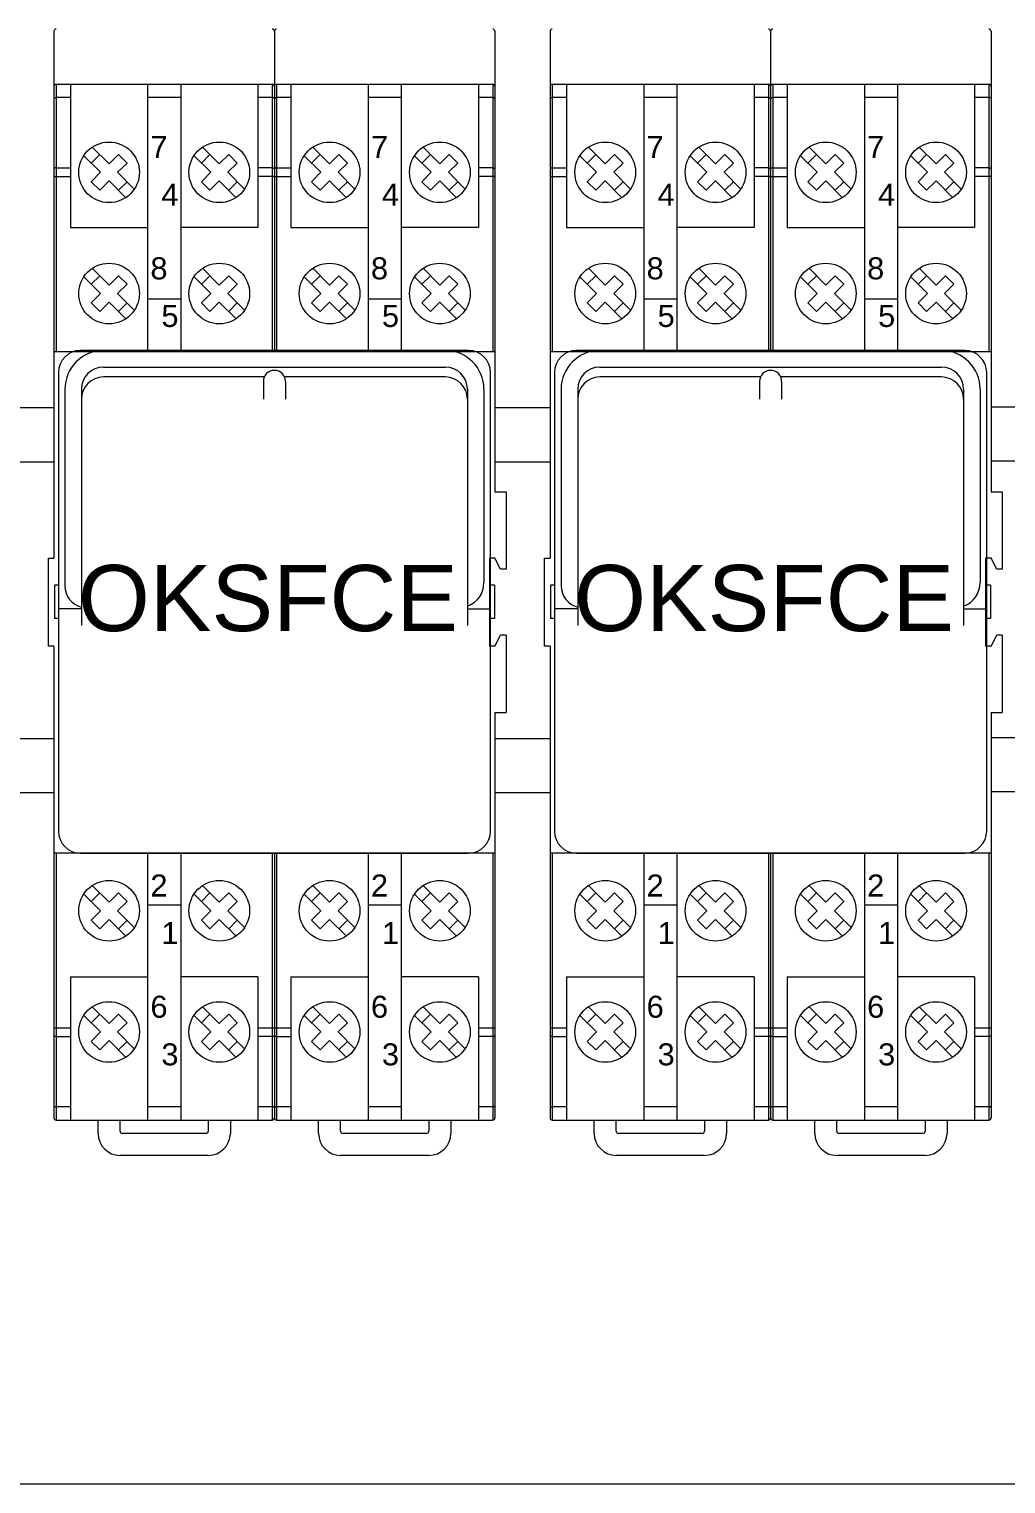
# Model space of a CAD drawing. Header units: millimetres. Extents: x 1359 to 3577, y 1336 to 3557.
# Drawn here: x 3104.9 to 3193.5, y 1899.6 to 2031.6 of the extents above; entities that cross this region are included whole.
import ezdxf

# ---------------------------------------------------------------- set-up
doc = ezdxf.new("R2010")
doc.units = ezdxf.units.MM
doc.set_wipeout_variables(frame=1)
doc.layers.add('000-PI-Oprema', color=30, linetype='Continuous', lineweight=5)
doc.layers.add('002-PI-Kabelska kanalica', color=150, linetype='Continuous')
doc.styles.get("Standard").update_dxf_attribs({"font": 'arial.ttf'})

msp = doc.modelspace()

# ---------------------------------------------------------------- linework, layer by layer
at = {"layer": '000-PI-Oprema', "color": 0, "linetype": 'ByBlock', "lineweight": 0}
for p, q in [((3107.35, 2026.56), (3126.95, 2026.56)), ((3108.65, 2026.56), (3108.65, 2013.56)), ((3125.65, 2026.56), (3125.65, 2013.56)), ((3127.35, 2026.56), (3146.95, 2026.56)), ((3128.65, 2026.56), (3128.65, 2013.56)), ((3145.65, 2026.56), (3145.65, 2013.56)), ((3152.35, 2026.56), (3171.95, 2026.56)), ((3153.65, 2026.56), (3153.65, 2013.56)), ((3170.65, 2026.56), (3170.65, 2013.56)), ((3172.35, 2026.56), (3191.95, 2026.56)), ((3173.65, 2026.56), (3173.65, 2013.56)), ((3190.65, 2026.56), (3190.65, 2013.56)), ((3108.65, 2025.34), (3107.35, 2025.34)), ((3118.65, 2025.34), (3115.65, 2025.34)), ((3126.95, 2025.34), (3125.65, 2025.34)), ((3128.65, 2025.34), (3127.35, 2025.34)), ((3138.65, 2025.34), (3135.65, 2025.34)), ((3146.95, 2025.34), (3145.65, 2025.34)), ((3153.65, 2025.34), (3152.35, 2025.34)), ((3163.65, 2025.34), (3160.65, 2025.34)), ((3171.95, 2025.34), (3170.65, 2025.34)), ((3173.65, 2025.34), (3172.35, 2025.34)), ((3183.65, 2025.34), (3180.65, 2025.34)), ((3191.95, 2025.34), (3190.65, 2025.34)), ((3109.86, 2020.07), (3111.37, 2018.56)), ((3110.52, 2019.4), (3111.3, 2020.18)), ((3110.63, 2020.85), (3112.15, 2019.33)), ((3112.15, 2019.33), (3113, 2020.18)), ((3113, 2020.18), (3113.78, 2019.4)), ((3119.86, 2020.07), (3121.37, 2018.56)), ((3120.52, 2019.4), (3121.3, 2020.18)), ((3120.63, 2020.85), (3122.15, 2019.33)), ((3122.15, 2019.33), (3123, 2020.18)), ((3123, 2020.18), (3123.78, 2019.4)), ((3129.86, 2020.07), (3131.37, 2018.56)), ((3130.52, 2019.4), (3131.3, 2020.18)), ((3130.63, 2020.85), (3132.15, 2019.33)), ((3132.15, 2019.33), (3133, 2020.18)), ((3133, 2020.18), (3133.78, 2019.4)), ((3139.86, 2020.07), (3141.37, 2018.56)), ((3140.52, 2019.4), (3141.3, 2020.18)), ((3140.63, 2020.85), (3142.15, 2019.33)), ((3142.15, 2019.33), (3143, 2020.18)), ((3143, 2020.18), (3143.78, 2019.4)), ((3154.86, 2020.07), (3156.37, 2018.56)), ((3155.52, 2019.4), (3156.3, 2020.18)), ((3155.63, 2020.85), (3157.15, 2019.33)), ((3157.15, 2019.33), (3158, 2020.18)), ((3158, 2020.18), (3158.78, 2019.4)), ((3164.86, 2020.07), (3166.37, 2018.56)), ((3165.52, 2019.4), (3166.3, 2020.18)), ((3165.63, 2020.85), (3167.15, 2019.33)), ((3167.15, 2019.33), (3168, 2020.18)), ((3168, 2020.18), (3168.78, 2019.4)), ((3174.86, 2020.07), (3176.37, 2018.56)), ((3175.52, 2019.4), (3176.3, 2020.18)), ((3175.63, 2020.85), (3177.15, 2019.33)), ((3177.15, 2019.33), (3178, 2020.18)), ((3178, 2020.18), (3178.78, 2019.4)), ((3184.86, 2020.07), (3186.37, 2018.56)), ((3185.52, 2019.4), (3186.3, 2020.18)), ((3185.63, 2020.85), (3187.15, 2019.33)), ((3187.15, 2019.33), (3188, 2020.18)), ((3188, 2020.18), (3188.78, 2019.4)), ((3107.35, 2018.96), (3108.65, 2018.96)), ((3110.52, 2017.71), (3111.37, 2018.56)), ((3112.93, 2018.56), (3113.78, 2019.4)), ((3112.93, 2018.56), (3114.44, 2017.04)), ((3120.52, 2017.71), (3121.37, 2018.56)), ((3122.93, 2018.56), (3123.78, 2019.4)), ((3122.93, 2018.56), (3124.44, 2017.04)), ((3126.95, 2018.96), (3125.65, 2018.96)), ((3127.35, 2018.96), (3128.65, 2018.96)), ((3130.52, 2017.71), (3131.37, 2018.56)), ((3132.93, 2018.56), (3133.78, 2019.4)), ((3132.93, 2018.56), (3134.44, 2017.04)), ((3140.52, 2017.71), (3141.37, 2018.56)), ((3142.93, 2018.56), (3143.78, 2019.4)), ((3142.93, 2018.56), (3144.44, 2017.04)), ((3146.95, 2018.96), (3145.65, 2018.96)), ((3152.35, 2018.96), (3153.65, 2018.96)), ((3155.52, 2017.71), (3156.37, 2018.56)), ((3157.93, 2018.56), (3158.78, 2019.4)), ((3157.93, 2018.56), (3159.44, 2017.04)), ((3165.52, 2017.71), (3166.37, 2018.56)), ((3167.93, 2018.56), (3168.78, 2019.4)), ((3167.93, 2018.56), (3169.44, 2017.04)), ((3171.95, 2018.96), (3170.65, 2018.96)), ((3172.35, 2018.96), (3173.65, 2018.96)), ((3175.52, 2017.71), (3176.37, 2018.56)), ((3177.93, 2018.56), (3178.78, 2019.4)), ((3177.93, 2018.56), (3179.44, 2017.04)), ((3185.52, 2017.71), (3186.37, 2018.56)), ((3187.93, 2018.56), (3188.78, 2019.4)), ((3187.93, 2018.56), (3189.44, 2017.04)), ((3191.95, 2018.96), (3190.65, 2018.96)), ((3107.15, 2018.18), (3108.65, 2018.18)), ((3110.52, 2017.71), (3111.3, 2016.93)), ((3111.3, 2016.93), (3112.15, 2017.78)), ((3112.15, 2017.78), (3113.67, 2016.26)), ((3113, 2016.93), (3113.78, 2017.71)), ((3120.52, 2017.71), (3121.3, 2016.93)), ((3121.3, 2016.93), (3122.15, 2017.78)), ((3122.15, 2017.78), (3123.67, 2016.26)), ((3123, 2016.93), (3123.78, 2017.71)), ((3127.15, 2018.18), (3125.65, 2018.18)), ((3127.15, 2018.18), (3128.65, 2018.18)), ((3130.52, 2017.71), (3131.3, 2016.93)), ((3131.3, 2016.93), (3132.15, 2017.78)), ((3132.15, 2017.78), (3133.67, 2016.26)), ((3133, 2016.93), (3133.78, 2017.71)), ((3140.52, 2017.71), (3141.3, 2016.93)), ((3141.3, 2016.93), (3142.15, 2017.78)), ((3142.15, 2017.78), (3143.67, 2016.26)), ((3143, 2016.93), (3143.78, 2017.71)), ((3147.15, 2018.18), (3145.65, 2018.18)), ((3152.15, 2018.18), (3153.65, 2018.18)), ((3155.52, 2017.71), (3156.3, 2016.93)), ((3156.3, 2016.93), (3157.15, 2017.78)), ((3157.15, 2017.78), (3158.67, 2016.26)), ((3158, 2016.93), (3158.78, 2017.71)), ((3165.52, 2017.71), (3166.3, 2016.93)), ((3166.3, 2016.93), (3167.15, 2017.78)), ((3167.15, 2017.78), (3168.67, 2016.26)), ((3168, 2016.93), (3168.78, 2017.71)), ((3172.15, 2018.18), (3170.65, 2018.18)), ((3172.15, 2018.18), (3173.65, 2018.18)), ((3175.52, 2017.71), (3176.3, 2016.93)), ((3176.3, 2016.93), (3177.15, 2017.78)), ((3177.15, 2017.78), (3178.67, 2016.26)), ((3178, 2016.93), (3178.78, 2017.71)), ((3185.52, 2017.71), (3186.3, 2016.93)), ((3186.3, 2016.93), (3187.15, 2017.78)), ((3187.15, 2017.78), (3188.67, 2016.26)), ((3188, 2016.93), (3188.78, 2017.71)), ((3192.15, 2018.18), (3190.65, 2018.18)), ((3108.65, 2013.56), (3115.65, 2013.56)), ((3125.65, 2013.56), (3118.65, 2013.56)), ((3128.65, 2013.56), (3135.65, 2013.56)), ((3145.65, 2013.56), (3138.65, 2013.56)), ((3153.65, 2013.56), (3160.65, 2013.56)), ((3170.65, 2013.56), (3163.65, 2013.56)), ((3173.65, 2013.56), (3180.65, 2013.56)), ((3190.65, 2013.56), (3183.65, 2013.56)), ((3109.86, 2009.07), (3111.37, 2007.56)), ((3110.52, 2008.4), (3111.3, 2009.18)), ((3110.63, 2009.85), (3112.15, 2008.33)), ((3112.15, 2008.33), (3113, 2009.18)), ((3113, 2009.18), (3113.78, 2008.4)), ((3119.86, 2009.07), (3121.37, 2007.56)), ((3120.52, 2008.4), (3121.3, 2009.18)), ((3120.63, 2009.85), (3122.15, 2008.33)), ((3122.15, 2008.33), (3123, 2009.18)), ((3123, 2009.18), (3123.78, 2008.4)), ((3129.86, 2009.07), (3131.37, 2007.56)), ((3130.52, 2008.4), (3131.3, 2009.18)), ((3130.63, 2009.85), (3132.15, 2008.33)), ((3132.15, 2008.33), (3133, 2009.18)), ((3133, 2009.18), (3133.78, 2008.4)), ((3139.86, 2009.07), (3141.37, 2007.56)), ((3140.52, 2008.4), (3141.3, 2009.18)), ((3140.63, 2009.85), (3142.15, 2008.33)), ((3142.15, 2008.33), (3143, 2009.18)), ((3143, 2009.18), (3143.78, 2008.4)), ((3154.86, 2009.07), (3156.37, 2007.56)), ((3155.52, 2008.4), (3156.3, 2009.18)), ((3155.63, 2009.85), (3157.15, 2008.33)), ((3157.15, 2008.33), (3158, 2009.18)), ((3158, 2009.18), (3158.78, 2008.4)), ((3164.86, 2009.07), (3166.37, 2007.56)), ((3165.52, 2008.4), (3166.3, 2009.18)), ((3165.63, 2009.85), (3167.15, 2008.33)), ((3167.15, 2008.33), (3168, 2009.18)), ((3168, 2009.18), (3168.78, 2008.4)), ((3174.86, 2009.07), (3176.37, 2007.56)), ((3175.52, 2008.4), (3176.3, 2009.18)), ((3175.63, 2009.85), (3177.15, 2008.33)), ((3177.15, 2008.33), (3178, 2009.18)), ((3178, 2009.18), (3178.78, 2008.4)), ((3184.86, 2009.07), (3186.37, 2007.56)), ((3185.52, 2008.4), (3186.3, 2009.18)), ((3185.63, 2009.85), (3187.15, 2008.33)), ((3187.15, 2008.33), (3188, 2009.18)), ((3188, 2009.18), (3188.78, 2008.4)), ((3112.93, 2007.56), (3113.78, 2008.4)), ((3122.93, 2007.56), (3123.78, 2008.4)), ((3132.93, 2007.56), (3133.78, 2008.4)), ((3142.93, 2007.56), (3143.78, 2008.4)), ((3157.93, 2007.56), (3158.78, 2008.4)), ((3167.93, 2007.56), (3168.78, 2008.4)), ((3177.93, 2007.56), (3178.78, 2008.4)), ((3187.93, 2007.56), (3188.78, 2008.4)), ((3110.52, 2006.71), (3111.37, 2007.56)), ((3110.52, 2006.71), (3111.3, 2005.93)), ((3111.3, 2005.93), (3112.15, 2006.78)), ((3112.15, 2006.78), (3113.67, 2005.26)), ((3112.93, 2007.56), (3114.44, 2006.04)), ((3113, 2005.93), (3113.78, 2006.71)), ((3118.65, 2007.04), (3115.65, 2007.04)), ((3120.52, 2006.71), (3121.37, 2007.56)), ((3120.52, 2006.71), (3121.3, 2005.93)), ((3121.3, 2005.93), (3122.15, 2006.78)), ((3122.15, 2006.78), (3123.67, 2005.26)), ((3122.93, 2007.56), (3124.44, 2006.04)), ((3123, 2005.93), (3123.78, 2006.71)), ((3130.52, 2006.71), (3131.37, 2007.56)), ((3130.52, 2006.71), (3131.3, 2005.93)), ((3131.3, 2005.93), (3132.15, 2006.78)), ((3132.15, 2006.78), (3133.67, 2005.26)), ((3132.93, 2007.56), (3134.44, 2006.04)), ((3133, 2005.93), (3133.78, 2006.71)), ((3138.65, 2007.04), (3135.65, 2007.04)), ((3140.52, 2006.71), (3141.37, 2007.56)), ((3140.52, 2006.71), (3141.3, 2005.93)), ((3141.3, 2005.93), (3142.15, 2006.78)), ((3142.15, 2006.78), (3143.67, 2005.26)), ((3142.93, 2007.56), (3144.44, 2006.04)), ((3143, 2005.93), (3143.78, 2006.71)), ((3155.52, 2006.71), (3156.37, 2007.56)), ((3155.52, 2006.71), (3156.3, 2005.93)), ((3156.3, 2005.93), (3157.15, 2006.78)), ((3157.15, 2006.78), (3158.67, 2005.26)), ((3157.93, 2007.56), (3159.44, 2006.04)), ((3158, 2005.93), (3158.78, 2006.71)), ((3163.65, 2007.04), (3160.65, 2007.04)), ((3165.52, 2006.71), (3166.37, 2007.56)), ((3165.52, 2006.71), (3166.3, 2005.93)), ((3166.3, 2005.93), (3167.15, 2006.78)), ((3167.15, 2006.78), (3168.67, 2005.26)), ((3167.93, 2007.56), (3169.44, 2006.04)), ((3168, 2005.93), (3168.78, 2006.71)), ((3175.52, 2006.71), (3176.37, 2007.56)), ((3175.52, 2006.71), (3176.3, 2005.93)), ((3176.3, 2005.93), (3177.15, 2006.78)), ((3177.15, 2006.78), (3178.67, 2005.26)), ((3177.93, 2007.56), (3179.44, 2006.04)), ((3178, 2005.93), (3178.78, 2006.71)), ((3183.65, 2007.04), (3180.65, 2007.04)), ((3185.52, 2006.71), (3186.37, 2007.56)), ((3185.52, 2006.71), (3186.3, 2005.93)), ((3186.3, 2005.93), (3187.15, 2006.78)), ((3187.15, 2006.78), (3188.67, 2005.26)), ((3187.93, 2007.56), (3189.44, 2006.04)), ((3188, 2005.93), (3188.78, 2006.71)), ((3148.15, 1989.56), (3148.15, 1982.56)), ((3193.15, 1989.56), (3193.15, 1982.56)), ((3148.15, 1976.56), (3148.15, 1969.56)), ((3193.15, 1976.56), (3193.15, 1969.56)), ((3110.63, 1953.85), (3112.15, 1952.33)), ((3120.63, 1953.85), (3122.15, 1952.33)), ((3130.63, 1953.85), (3132.15, 1952.33)), ((3140.63, 1953.85), (3142.15, 1952.33)), ((3155.63, 1953.85), (3157.15, 1952.33)), ((3165.63, 1953.85), (3167.15, 1952.33)), ((3175.63, 1953.85), (3177.15, 1952.33)), ((3185.63, 1953.85), (3187.15, 1952.33)), ((3109.86, 1953.07), (3111.37, 1951.56)), ((3110.52, 1952.4), (3111.3, 1953.18)), ((3112.15, 1952.33), (3113, 1953.18)), ((3112.93, 1951.56), (3113.78, 1952.4)), ((3113, 1953.18), (3113.78, 1952.4)), ((3119.86, 1953.07), (3121.37, 1951.56)), ((3120.52, 1952.4), (3121.3, 1953.18)), ((3122.15, 1952.33), (3123, 1953.18)), ((3122.93, 1951.56), (3123.78, 1952.4)), ((3123, 1953.18), (3123.78, 1952.4)), ((3129.86, 1953.07), (3131.37, 1951.56)), ((3130.52, 1952.4), (3131.3, 1953.18)), ((3132.15, 1952.33), (3133, 1953.18)), ((3132.93, 1951.56), (3133.78, 1952.4)), ((3133, 1953.18), (3133.78, 1952.4)), ((3139.86, 1953.07), (3141.37, 1951.56)), ((3140.52, 1952.4), (3141.3, 1953.18)), ((3142.15, 1952.33), (3143, 1953.18)), ((3142.93, 1951.56), (3143.78, 1952.4)), ((3143, 1953.18), (3143.78, 1952.4)), ((3154.86, 1953.07), (3156.37, 1951.56)), ((3155.52, 1952.4), (3156.3, 1953.18)), ((3157.15, 1952.33), (3158, 1953.18)), ((3157.93, 1951.56), (3158.78, 1952.4)), ((3158, 1953.18), (3158.78, 1952.4)), ((3164.86, 1953.07), (3166.37, 1951.56)), ((3165.52, 1952.4), (3166.3, 1953.18)), ((3167.15, 1952.33), (3168, 1953.18)), ((3167.93, 1951.56), (3168.78, 1952.4)), ((3168, 1953.18), (3168.78, 1952.4)), ((3174.86, 1953.07), (3176.37, 1951.56)), ((3175.52, 1952.4), (3176.3, 1953.18)), ((3177.15, 1952.33), (3178, 1953.18)), ((3177.93, 1951.56), (3178.78, 1952.4)), ((3178, 1953.18), (3178.78, 1952.4)), ((3184.86, 1953.07), (3186.37, 1951.56)), ((3185.52, 1952.4), (3186.3, 1953.18)), ((3187.15, 1952.33), (3188, 1953.18)), ((3187.93, 1951.56), (3188.78, 1952.4)), ((3188, 1953.18), (3188.78, 1952.4)), ((3110.52, 1950.71), (3111.37, 1951.56)), ((3112.93, 1951.56), (3114.44, 1950.04)), ((3118.65, 1952.07), (3115.65, 1952.07)), ((3120.52, 1950.71), (3121.37, 1951.56)), ((3122.93, 1951.56), (3124.44, 1950.04)), ((3130.52, 1950.71), (3131.37, 1951.56)), ((3132.93, 1951.56), (3134.44, 1950.04)), ((3138.65, 1952.07), (3135.65, 1952.07)), ((3140.52, 1950.71), (3141.37, 1951.56)), ((3142.93, 1951.56), (3144.44, 1950.04)), ((3155.52, 1950.71), (3156.37, 1951.56)), ((3157.93, 1951.56), (3159.44, 1950.04)), ((3163.65, 1952.07), (3160.65, 1952.07)), ((3165.52, 1950.71), (3166.37, 1951.56)), ((3167.93, 1951.56), (3169.44, 1950.04)), ((3175.52, 1950.71), (3176.37, 1951.56)), ((3177.93, 1951.56), (3179.44, 1950.04)), ((3183.65, 1952.07), (3180.65, 1952.07)), ((3185.52, 1950.71), (3186.37, 1951.56)), ((3187.93, 1951.56), (3189.44, 1950.04)), ((3110.52, 1950.71), (3111.3, 1949.93)), ((3111.3, 1949.93), (3112.15, 1950.78)), ((3112.15, 1950.78), (3113.67, 1949.26)), ((3113, 1949.93), (3113.78, 1950.71)), ((3120.52, 1950.71), (3121.3, 1949.93)), ((3121.3, 1949.93), (3122.15, 1950.78)), ((3122.15, 1950.78), (3123.67, 1949.26)), ((3123, 1949.93), (3123.78, 1950.71)), ((3130.52, 1950.71), (3131.3, 1949.93)), ((3131.3, 1949.93), (3132.15, 1950.78)), ((3132.15, 1950.78), (3133.67, 1949.26)), ((3133, 1949.93), (3133.78, 1950.71)), ((3140.52, 1950.71), (3141.3, 1949.93)), ((3141.3, 1949.93), (3142.15, 1950.78)), ((3142.15, 1950.78), (3143.67, 1949.26)), ((3143, 1949.93), (3143.78, 1950.71)), ((3155.52, 1950.71), (3156.3, 1949.93)), ((3156.3, 1949.93), (3157.15, 1950.78)), ((3157.15, 1950.78), (3158.67, 1949.26)), ((3158, 1949.93), (3158.78, 1950.71)), ((3165.52, 1950.71), (3166.3, 1949.93)), ((3166.3, 1949.93), (3167.15, 1950.78)), ((3167.15, 1950.78), (3168.67, 1949.26)), ((3168, 1949.93), (3168.78, 1950.71)), ((3175.52, 1950.71), (3176.3, 1949.93)), ((3176.3, 1949.93), (3177.15, 1950.78)), ((3177.15, 1950.78), (3178.67, 1949.26)), ((3178, 1949.93), (3178.78, 1950.71)), ((3185.52, 1950.71), (3186.3, 1949.93)), ((3186.3, 1949.93), (3187.15, 1950.78)), ((3187.15, 1950.78), (3188.67, 1949.26)), ((3188, 1949.93), (3188.78, 1950.71)), ((3108.65, 1945.56), (3108.65, 1932.56)), ((3108.65, 1945.56), (3115.65, 1945.56)), ((3125.65, 1945.56), (3118.65, 1945.56)), ((3125.65, 1945.56), (3125.65, 1932.56)), ((3128.65, 1945.56), (3128.65, 1932.56)), ((3128.65, 1945.56), (3135.65, 1945.56)), ((3145.65, 1945.56), (3138.65, 1945.56)), ((3145.65, 1945.56), (3145.65, 1932.56)), ((3153.65, 1945.56), (3153.65, 1932.56)), ((3153.65, 1945.56), (3160.65, 1945.56)), ((3170.65, 1945.56), (3163.65, 1945.56)), ((3170.65, 1945.56), (3170.65, 1932.56)), ((3173.65, 1945.56), (3173.65, 1932.56)), ((3173.65, 1945.56), (3180.65, 1945.56)), ((3190.65, 1945.56), (3183.65, 1945.56)), ((3190.65, 1945.56), (3190.65, 1932.56)), ((3109.86, 1942.07), (3111.37, 1940.56)), ((3110.52, 1941.4), (3111.3, 1942.18)), ((3110.63, 1942.85), (3112.15, 1941.33)), ((3112.15, 1941.33), (3113, 1942.18)), ((3113, 1942.18), (3113.78, 1941.4)), ((3119.86, 1942.07), (3121.37, 1940.56)), ((3120.52, 1941.4), (3121.3, 1942.18)), ((3120.63, 1942.85), (3122.15, 1941.33)), ((3122.15, 1941.33), (3123, 1942.18)), ((3123, 1942.18), (3123.78, 1941.4)), ((3129.86, 1942.07), (3131.37, 1940.56)), ((3130.52, 1941.4), (3131.3, 1942.18)), ((3130.63, 1942.85), (3132.15, 1941.33)), ((3132.15, 1941.33), (3133, 1942.18)), ((3133, 1942.18), (3133.78, 1941.4)), ((3139.86, 1942.07), (3141.37, 1940.56)), ((3140.52, 1941.4), (3141.3, 1942.18)), ((3140.63, 1942.85), (3142.15, 1941.33)), ((3142.15, 1941.33), (3143, 1942.18)), ((3143, 1942.18), (3143.78, 1941.4)), ((3154.86, 1942.07), (3156.37, 1940.56)), ((3155.52, 1941.4), (3156.3, 1942.18)), ((3155.63, 1942.85), (3157.15, 1941.33)), ((3157.15, 1941.33), (3158, 1942.18)), ((3158, 1942.18), (3158.78, 1941.4)), ((3164.86, 1942.07), (3166.37, 1940.56)), ((3165.52, 1941.4), (3166.3, 1942.18)), ((3165.63, 1942.85), (3167.15, 1941.33)), ((3167.15, 1941.33), (3168, 1942.18)), ((3168, 1942.18), (3168.78, 1941.4)), ((3174.86, 1942.07), (3176.37, 1940.56)), ((3175.52, 1941.4), (3176.3, 1942.18)), ((3175.63, 1942.85), (3177.15, 1941.33)), ((3177.15, 1941.33), (3178, 1942.18)), ((3178, 1942.18), (3178.78, 1941.4)), ((3184.86, 1942.07), (3186.37, 1940.56)), ((3185.52, 1941.4), (3186.3, 1942.18)), ((3185.63, 1942.85), (3187.15, 1941.33)), ((3187.15, 1941.33), (3188, 1942.18)), ((3188, 1942.18), (3188.78, 1941.4)), ((3107.15, 1940.93), (3108.65, 1940.93)), ((3110.52, 1939.71), (3111.37, 1940.56)), ((3112.93, 1940.56), (3113.78, 1941.4)), ((3112.93, 1940.56), (3114.44, 1939.04)), ((3120.52, 1939.71), (3121.37, 1940.56)), ((3122.93, 1940.56), (3123.78, 1941.4)), ((3122.93, 1940.56), (3124.44, 1939.04)), ((3125.65, 1940.93), (3127.15, 1940.93)), ((3127.15, 1940.93), (3128.65, 1940.93)), ((3130.52, 1939.71), (3131.37, 1940.56)), ((3132.93, 1940.56), (3133.78, 1941.4)), ((3132.93, 1940.56), (3134.44, 1939.04)), ((3140.52, 1939.71), (3141.37, 1940.56)), ((3142.93, 1940.56), (3143.78, 1941.4)), ((3142.93, 1940.56), (3144.44, 1939.04)), ((3145.65, 1940.93), (3147.15, 1940.93)), ((3152.15, 1940.93), (3153.65, 1940.93)), ((3155.52, 1939.71), (3156.37, 1940.56)), ((3157.93, 1940.56), (3158.78, 1941.4)), ((3157.93, 1940.56), (3159.44, 1939.04)), ((3165.52, 1939.71), (3166.37, 1940.56)), ((3167.93, 1940.56), (3168.78, 1941.4)), ((3167.93, 1940.56), (3169.44, 1939.04)), ((3170.65, 1940.93), (3172.15, 1940.93)), ((3172.15, 1940.93), (3173.65, 1940.93)), ((3175.52, 1939.71), (3176.37, 1940.56)), ((3177.93, 1940.56), (3178.78, 1941.4)), ((3177.93, 1940.56), (3179.44, 1939.04)), ((3185.52, 1939.71), (3186.37, 1940.56)), ((3187.93, 1940.56), (3188.78, 1941.4)), ((3187.93, 1940.56), (3189.44, 1939.04)), ((3190.65, 1940.93), (3192.15, 1940.93)), ((3107.35, 1940.15), (3108.65, 1940.15)), ((3110.52, 1939.71), (3111.3, 1938.93)), ((3111.3, 1938.93), (3112.15, 1939.78)), ((3112.15, 1939.78), (3113.67, 1938.26)), ((3113, 1938.93), (3113.78, 1939.71)), ((3120.52, 1939.71), (3121.3, 1938.93)), ((3121.3, 1938.93), (3122.15, 1939.78)), ((3122.15, 1939.78), (3123.67, 1938.26)), ((3123, 1938.93), (3123.78, 1939.71)), ((3126.95, 1940.15), (3125.65, 1940.15)), ((3127.35, 1940.15), (3128.65, 1940.15)), ((3130.52, 1939.71), (3131.3, 1938.93)), ((3131.3, 1938.93), (3132.15, 1939.78)), ((3132.15, 1939.78), (3133.67, 1938.26)), ((3133, 1938.93), (3133.78, 1939.71)), ((3140.52, 1939.71), (3141.3, 1938.93)), ((3141.3, 1938.93), (3142.15, 1939.78)), ((3142.15, 1939.78), (3143.67, 1938.26)), ((3143, 1938.93), (3143.78, 1939.71)), ((3146.95, 1940.15), (3145.65, 1940.15)), ((3152.35, 1940.15), (3153.65, 1940.15)), ((3155.52, 1939.71), (3156.3, 1938.93)), ((3156.3, 1938.93), (3157.15, 1939.78)), ((3157.15, 1939.78), (3158.67, 1938.26)), ((3158, 1938.93), (3158.78, 1939.71)), ((3165.52, 1939.71), (3166.3, 1938.93)), ((3166.3, 1938.93), (3167.15, 1939.78)), ((3167.15, 1939.78), (3168.67, 1938.26)), ((3168, 1938.93), (3168.78, 1939.71)), ((3171.95, 1940.15), (3170.65, 1940.15)), ((3172.35, 1940.15), (3173.65, 1940.15)), ((3175.52, 1939.71), (3176.3, 1938.93)), ((3176.3, 1938.93), (3177.15, 1939.78)), ((3177.15, 1939.78), (3178.67, 1938.26)), ((3178, 1938.93), (3178.78, 1939.71)), ((3185.52, 1939.71), (3186.3, 1938.93)), ((3186.3, 1938.93), (3187.15, 1939.78)), ((3187.15, 1939.78), (3188.67, 1938.26)), ((3188, 1938.93), (3188.78, 1939.71)), ((3191.95, 1940.15), (3190.65, 1940.15)), ((3108.65, 1933.77), (3107.35, 1933.77)), ((3107.35, 1932.56), (3126.95, 1932.56)), ((3111.15, 1931.36), (3111.15, 1932.56)), ((3113.15, 1931.56), (3113.15, 1932.56)), ((3113.15, 1931.56), (3113.15, 1932.56)), ((3118.65, 1933.77), (3115.65, 1933.77)), ((3121.15, 1932.56), (3121.15, 1931.56)), ((3121.15, 1932.56), (3121.15, 1931.56)), ((3123.15, 1932.56), (3123.15, 1931.36)), ((3126.95, 1933.77), (3125.65, 1933.77)), ((3128.65, 1933.77), (3127.35, 1933.77)), ((3127.35, 1932.56), (3146.95, 1932.56)), ((3131.15, 1931.36), (3131.15, 1932.56)), ((3133.15, 1931.56), (3133.15, 1932.56)), ((3138.65, 1933.77), (3135.65, 1933.77)), ((3141.15, 1932.56), (3141.15, 1931.56)), ((3143.15, 1932.56), (3143.15, 1931.36)), ((3146.95, 1933.77), (3145.65, 1933.77)), ((3153.65, 1933.77), (3152.35, 1933.77)), ((3152.35, 1932.56), (3171.95, 1932.56)), ((3156.15, 1931.36), (3156.15, 1932.56)), ((3158.15, 1931.56), (3158.15, 1932.56)), ((3158.15, 1931.56), (3158.15, 1932.56)), ((3163.65, 1933.77), (3160.65, 1933.77)), ((3166.15, 1932.56), (3166.15, 1931.56)), ((3166.15, 1932.56), (3166.15, 1931.56)), ((3168.15, 1932.56), (3168.15, 1931.36)), ((3171.95, 1933.77), (3170.65, 1933.77)), ((3173.65, 1933.77), (3172.35, 1933.77)), ((3172.35, 1932.56), (3191.95, 1932.56)), ((3176.15, 1931.36), (3176.15, 1932.56)), ((3178.15, 1931.56), (3178.15, 1932.56)), ((3183.65, 1933.77), (3180.65, 1933.77)), ((3186.15, 1932.56), (3186.15, 1931.56)), ((3188.15, 1932.56), (3188.15, 1931.36)), ((3191.95, 1933.77), (3190.65, 1933.77)), ((3120.95, 1931.36), (3113.35, 1931.36)), ((3120.95, 1931.36), (3113.35, 1931.36)), ((3140.95, 1931.36), (3133.35, 1931.36)), ((3165.95, 1931.36), (3158.35, 1931.36)), ((3165.95, 1931.36), (3158.35, 1931.36)), ((3185.95, 1931.36), (3178.35, 1931.36)), ((3121.15, 1929.36), (3113.15, 1929.36)), ((3141.15, 1929.36), (3133.15, 1929.36)), ((3166.15, 1929.36), (3158.15, 1929.36)), ((3186.15, 1929.36), (3178.15, 1929.36))]:
    msp.add_line(p, q, dxfattribs=at)
for points in [[(3107.15, 2025.26), (3107.15, 2025.27), (3107.16, 2025.28), (3107.16, 2025.29), (3107.18, 2025.3), (3107.19, 2025.31), (3107.21, 2025.32), (3107.23, 2025.32), (3107.25, 2025.33), (3107.27, 2025.34), (3107.3, 2025.34), (3107.32, 2025.34), (3107.35, 2025.34)], [(3127.15, 2025.26), (3127.15, 2025.27), (3127.14, 2025.28), (3127.13, 2025.29), (3127.12, 2025.3), (3127.11, 2025.31), (3127.09, 2025.32), (3127.07, 2025.32), (3127.05, 2025.33), (3127.03, 2025.34), (3127, 2025.34), (3126.98, 2025.34), (3126.95, 2025.34)], [(3127.15, 2025.26), (3127.15, 2025.27), (3127.16, 2025.28), (3127.16, 2025.29), (3127.18, 2025.3), (3127.19, 2025.31), (3127.21, 2025.32), (3127.23, 2025.32), (3127.25, 2025.33), (3127.27, 2025.34), (3127.3, 2025.34), (3127.32, 2025.34), (3127.35, 2025.34)], [(3147.15, 2025.26), (3147.15, 2025.27), (3147.14, 2025.28), (3147.13, 2025.29), (3147.12, 2025.3), (3147.11, 2025.31), (3147.09, 2025.32), (3147.07, 2025.32), (3147.05, 2025.33), (3147.03, 2025.34), (3147, 2025.34), (3146.98, 2025.34), (3146.95, 2025.34)], [(3152.15, 2025.26), (3152.15, 2025.27), (3152.16, 2025.28), (3152.16, 2025.29), (3152.18, 2025.3), (3152.19, 2025.31), (3152.21, 2025.32), (3152.23, 2025.32), (3152.25, 2025.33), (3152.27, 2025.34), (3152.3, 2025.34), (3152.32, 2025.34), (3152.35, 2025.34)], [(3172.15, 2025.26), (3172.15, 2025.27), (3172.14, 2025.28), (3172.13, 2025.29), (3172.12, 2025.3), (3172.11, 2025.31), (3172.09, 2025.32), (3172.07, 2025.32), (3172.05, 2025.33), (3172.03, 2025.34), (3172, 2025.34), (3171.98, 2025.34), (3171.95, 2025.34)], [(3172.15, 2025.26), (3172.15, 2025.27), (3172.16, 2025.28), (3172.16, 2025.29), (3172.18, 2025.3), (3172.19, 2025.31), (3172.21, 2025.32), (3172.23, 2025.32), (3172.25, 2025.33), (3172.27, 2025.34), (3172.3, 2025.34), (3172.32, 2025.34), (3172.35, 2025.34)], [(3192.15, 2025.26), (3192.15, 2025.27), (3192.14, 2025.28), (3192.13, 2025.29), (3192.12, 2025.3), (3192.11, 2025.31), (3192.09, 2025.32), (3192.07, 2025.32), (3192.05, 2025.33), (3192.03, 2025.34), (3192, 2025.34), (3191.98, 2025.34), (3191.95, 2025.34)], [(3107.35, 2018.96), (3107.32, 2018.96), (3107.3, 2018.96), (3107.27, 2018.96), (3107.25, 2018.95), (3107.23, 2018.95), (3107.21, 2018.94), (3107.19, 2018.93), (3107.18, 2018.92), (3107.16, 2018.92), (3107.16, 2018.91), (3107.15, 2018.9), (3107.15, 2018.89)], [(3126.95, 2018.96), (3126.98, 2018.96), (3127, 2018.96), (3127.03, 2018.96), (3127.05, 2018.95), (3127.07, 2018.95), (3127.09, 2018.94), (3127.11, 2018.93), (3127.12, 2018.92), (3127.13, 2018.92), (3127.14, 2018.91), (3127.15, 2018.9), (3127.15, 2018.89)], [(3127.35, 2018.96), (3127.32, 2018.96), (3127.3, 2018.96), (3127.27, 2018.96), (3127.25, 2018.95), (3127.23, 2018.95), (3127.21, 2018.94), (3127.19, 2018.93), (3127.18, 2018.92), (3127.16, 2018.92), (3127.16, 2018.91), (3127.15, 2018.9), (3127.15, 2018.89)], [(3146.95, 2018.96), (3146.98, 2018.96), (3147, 2018.96), (3147.03, 2018.96), (3147.05, 2018.95), (3147.07, 2018.95), (3147.09, 2018.94), (3147.11, 2018.93), (3147.12, 2018.92), (3147.13, 2018.92), (3147.14, 2018.91), (3147.15, 2018.9), (3147.15, 2018.89)], [(3152.35, 2018.96), (3152.32, 2018.96), (3152.3, 2018.96), (3152.27, 2018.96), (3152.25, 2018.95), (3152.23, 2018.95), (3152.21, 2018.94), (3152.19, 2018.93), (3152.18, 2018.92), (3152.16, 2018.92), (3152.16, 2018.91), (3152.15, 2018.9), (3152.15, 2018.89)], [(3171.95, 2018.96), (3171.98, 2018.96), (3172, 2018.96), (3172.03, 2018.96), (3172.05, 2018.95), (3172.07, 2018.95), (3172.09, 2018.94), (3172.11, 2018.93), (3172.12, 2018.92), (3172.13, 2018.92), (3172.14, 2018.91), (3172.15, 2018.9), (3172.15, 2018.89)], [(3172.35, 2018.96), (3172.32, 2018.96), (3172.3, 2018.96), (3172.27, 2018.96), (3172.25, 2018.95), (3172.23, 2018.95), (3172.21, 2018.94), (3172.19, 2018.93), (3172.18, 2018.92), (3172.16, 2018.92), (3172.16, 2018.91), (3172.15, 2018.9), (3172.15, 2018.89)], [(3191.95, 2018.96), (3191.98, 2018.96), (3192, 2018.96), (3192.03, 2018.96), (3192.05, 2018.95), (3192.07, 2018.95), (3192.09, 2018.94), (3192.11, 2018.93), (3192.12, 2018.92), (3192.13, 2018.92), (3192.14, 2018.91), (3192.15, 2018.9), (3192.15, 2018.89)], [(3107.35, 1940.15), (3107.32, 1940.15), (3107.3, 1940.15), (3107.27, 1940.15), (3107.25, 1940.16), (3107.23, 1940.16), (3107.21, 1940.17), (3107.19, 1940.18), (3107.18, 1940.19), (3107.16, 1940.2), (3107.16, 1940.21), (3107.15, 1940.22), (3107.15, 1940.23)], [(3127.15, 1940.23), (3127.15, 1940.22), (3127.14, 1940.21), (3127.13, 1940.2), (3127.12, 1940.19), (3127.11, 1940.18), (3127.09, 1940.17), (3127.07, 1940.16), (3127.05, 1940.16), (3127.03, 1940.15), (3127, 1940.15), (3126.98, 1940.15), (3126.95, 1940.15)], [(3127.35, 1940.15), (3127.32, 1940.15), (3127.3, 1940.15), (3127.27, 1940.15), (3127.25, 1940.16), (3127.23, 1940.16), (3127.21, 1940.17), (3127.19, 1940.18), (3127.18, 1940.19), (3127.16, 1940.2), (3127.16, 1940.21), (3127.15, 1940.22), (3127.15, 1940.23)], [(3147.15, 1940.23), (3147.15, 1940.22), (3147.14, 1940.21), (3147.13, 1940.2), (3147.12, 1940.19), (3147.11, 1940.18), (3147.09, 1940.17), (3147.07, 1940.16), (3147.05, 1940.16), (3147.03, 1940.15), (3147, 1940.15), (3146.98, 1940.15), (3146.95, 1940.15)], [(3152.35, 1940.15), (3152.32, 1940.15), (3152.3, 1940.15), (3152.27, 1940.15), (3152.25, 1940.16), (3152.23, 1940.16), (3152.21, 1940.17), (3152.19, 1940.18), (3152.18, 1940.19), (3152.16, 1940.2), (3152.16, 1940.21), (3152.15, 1940.22), (3152.15, 1940.23)], [(3172.15, 1940.23), (3172.15, 1940.22), (3172.14, 1940.21), (3172.13, 1940.2), (3172.12, 1940.19), (3172.11, 1940.18), (3172.09, 1940.17), (3172.07, 1940.16), (3172.05, 1940.16), (3172.03, 1940.15), (3172, 1940.15), (3171.98, 1940.15), (3171.95, 1940.15)], [(3172.35, 1940.15), (3172.32, 1940.15), (3172.3, 1940.15), (3172.27, 1940.15), (3172.25, 1940.16), (3172.23, 1940.16), (3172.21, 1940.17), (3172.19, 1940.18), (3172.18, 1940.19), (3172.16, 1940.2), (3172.16, 1940.21), (3172.15, 1940.22), (3172.15, 1940.23)], [(3192.15, 1940.23), (3192.15, 1940.22), (3192.14, 1940.21), (3192.13, 1940.2), (3192.12, 1940.19), (3192.11, 1940.18), (3192.09, 1940.17), (3192.07, 1940.16), (3192.05, 1940.16), (3192.03, 1940.15), (3192, 1940.15), (3191.98, 1940.15), (3191.95, 1940.15)], [(3107.15, 1933.85), (3107.15, 1933.84), (3107.16, 1933.83), (3107.16, 1933.82), (3107.18, 1933.81), (3107.19, 1933.8), (3107.21, 1933.79), (3107.23, 1933.79), (3107.25, 1933.78), (3107.27, 1933.78), (3107.3, 1933.77), (3107.32, 1933.77), (3107.35, 1933.77)], [(3126.95, 1933.77), (3126.98, 1933.77), (3127, 1933.77), (3127.03, 1933.78), (3127.05, 1933.78), (3127.07, 1933.79), (3127.09, 1933.79), (3127.11, 1933.8), (3127.12, 1933.81), (3127.13, 1933.82), (3127.14, 1933.83), (3127.15, 1933.84), (3127.15, 1933.85)], [(3127.15, 1933.85), (3127.15, 1933.84), (3127.16, 1933.83), (3127.16, 1933.82), (3127.18, 1933.81), (3127.19, 1933.8), (3127.21, 1933.79), (3127.23, 1933.79), (3127.25, 1933.78), (3127.27, 1933.78), (3127.3, 1933.77), (3127.32, 1933.77), (3127.35, 1933.77)], [(3146.95, 1933.77), (3146.98, 1933.77), (3147, 1933.77), (3147.03, 1933.78), (3147.05, 1933.78), (3147.07, 1933.79), (3147.09, 1933.79), (3147.11, 1933.8), (3147.12, 1933.81), (3147.13, 1933.82), (3147.14, 1933.83), (3147.15, 1933.84), (3147.15, 1933.85)], [(3152.15, 1933.85), (3152.15, 1933.84), (3152.16, 1933.83), (3152.16, 1933.82), (3152.18, 1933.81), (3152.19, 1933.8), (3152.21, 1933.79), (3152.23, 1933.79), (3152.25, 1933.78), (3152.27, 1933.78), (3152.3, 1933.77), (3152.32, 1933.77), (3152.35, 1933.77)], [(3171.95, 1933.77), (3171.98, 1933.77), (3172, 1933.77), (3172.03, 1933.78), (3172.05, 1933.78), (3172.07, 1933.79), (3172.09, 1933.79), (3172.11, 1933.8), (3172.12, 1933.81), (3172.13, 1933.82), (3172.14, 1933.83), (3172.15, 1933.84), (3172.15, 1933.85)], [(3172.15, 1933.85), (3172.15, 1933.84), (3172.16, 1933.83), (3172.16, 1933.82), (3172.18, 1933.81), (3172.19, 1933.8), (3172.21, 1933.79), (3172.23, 1933.79), (3172.25, 1933.78), (3172.27, 1933.78), (3172.3, 1933.77), (3172.32, 1933.77), (3172.35, 1933.77)], [(3191.95, 1933.77), (3191.98, 1933.77), (3192, 1933.77), (3192.03, 1933.78), (3192.05, 1933.78), (3192.07, 1933.79), (3192.09, 1933.79), (3192.11, 1933.8), (3192.12, 1933.81), (3192.13, 1933.82), (3192.14, 1933.83), (3192.15, 1933.84), (3192.15, 1933.85)]]:
    msp.add_lwpolyline(points, dxfattribs=at)
for centre in [(3112.15, 2018.56), (3122.15, 2018.56), (3132.15, 2018.56), (3142.15, 2018.56), (3157.15, 2018.56), (3167.15, 2018.56), (3177.15, 2018.56), (3187.15, 2018.56), (3112.15, 2007.56), (3122.15, 2007.56), (3132.15, 2007.56), (3142.15, 2007.56), (3157.15, 2007.56), (3167.15, 2007.56), (3177.15, 2007.56), (3187.15, 2007.56), (3112.15, 1951.56), (3122.15, 1951.56), (3132.15, 1951.56), (3142.15, 1951.56), (3157.15, 1951.56), (3167.15, 1951.56), (3177.15, 1951.56), (3187.15, 1951.56), (3112.15, 1940.56), (3122.15, 1940.56), (3132.15, 1940.56), (3142.15, 1940.56), (3157.15, 1940.56), (3167.15, 1940.56), (3177.15, 1940.56), (3187.15, 1940.56)]:
    msp.add_circle(centre, 2.75, dxfattribs=at)
for centre, radius, start, end in [((3107.35, 2031.36), 0.2, 90, 180), ((3126.95, 2031.36), 0.2, 0, 90), ((3127.35, 2031.36), 0.2, 90, 180), ((3146.95, 2031.36), 0.2, 0, 90), ((3152.35, 2031.36), 0.2, 90, 180), ((3171.95, 2031.36), 0.2, 0, 90), ((3172.35, 2031.36), 0.2, 90, 180), ((3191.95, 2031.36), 0.2, 0, 90), ((3107.35, 2026.36), 0.2, 90, 180), ((3126.95, 2026.36), 0.2, 0, 90), ((3127.35, 2026.36), 0.2, 90, 180), ((3146.95, 2026.36), 0.2, 0, 90), ((3152.35, 2026.36), 0.2, 90, 180), ((3171.95, 2026.36), 0.2, 0, 90), ((3172.35, 2026.36), 0.2, 90, 180), ((3191.95, 2026.36), 0.2, 0, 90), ((3107.35, 1932.76), 0.2, 180, 270), ((3126.95, 1932.76), 0.2, 270, 0), ((3127.35, 1932.76), 0.2, 180, 270), ((3146.95, 1932.76), 0.2, 270, 0), ((3152.35, 1932.76), 0.2, 180, 270), ((3171.95, 1932.76), 0.2, 270, 0), ((3172.35, 1932.76), 0.2, 180, 270), ((3191.95, 1932.76), 0.2, 270, 0), ((3113.15, 1931.36), 2, 180, 270), ((3113.35, 1931.56), 0.2, 180, 270), ((3113.35, 1931.56), 0.2, 180, 270), ((3120.95, 1931.56), 0.2, 270, 0), ((3120.95, 1931.56), 0.2, 270, 0), ((3121.15, 1931.36), 2, 270, 0), ((3133.15, 1931.36), 2, 180, 270), ((3133.35, 1931.56), 0.2, 180, 270), ((3140.95, 1931.56), 0.2, 270, 0), ((3141.15, 1931.36), 2, 270, 0), ((3158.15, 1931.36), 2, 180, 270), ((3158.35, 1931.56), 0.2, 180, 270), ((3158.35, 1931.56), 0.2, 180, 270), ((3165.95, 1931.56), 0.2, 270, 0), ((3165.95, 1931.56), 0.2, 270, 0), ((3166.15, 1931.36), 2, 270, 0), ((3178.15, 1931.36), 2, 180, 270), ((3178.35, 1931.56), 0.2, 180, 270), ((3185.95, 1931.56), 0.2, 270, 0), ((3186.15, 1931.36), 2, 270, 0)]:
    msp.add_arc(centre, radius, start, end, dxfattribs=at)
at = {"layer": '002-PI-Kabelska kanalica', "color": 0, "linetype": 'ByBlock', "lineweight": 0}
msp.add_line((2516.57, 1899.56), (3331.57, 1899.56), dxfattribs=at)

# ---------------------------------------------------------------- texts
at = {"layer": '000-PI-Oprema', "color": 0, "linetype": 'ByBlock', "lineweight": 0, "char_height": 1.9995, "width": 2.5471}
for s, insert, attachment_point in [('{\\fArial|b0|i0|c0|p34;7}', (3115.9, 2021.85), 1), ('{\\fArial|b0|i0|c0|p34;7}', (3135.9, 2021.85), 1), ('{\\fArial|b0|i0|c0|p34;7}', (3160.9, 2021.85), 1), ('{\\fArial|b0|i0|c0|p34;7}', (3180.9, 2021.85), 1), ('{\\fArial|b0|i0|c0|p34;4}', (3118.45, 2017.53), 3), ('{\\fArial|b0|i0|c0|p34;4}', (3138.45, 2017.53), 3), ('{\\fArial|b0|i0|c0|p34;4}', (3163.45, 2017.53), 3), ('{\\fArial|b0|i0|c0|p34;4}', (3183.45, 2017.53), 3), ('{\\fArial|b0|i0|c0|p34;8}', (3115.9, 2010.85), 1), ('{\\fArial|b0|i0|c0|p34;8}', (3135.9, 2010.85), 1), ('{\\fArial|b0|i0|c0|p34;8}', (3160.9, 2010.85), 1), ('{\\fArial|b0|i0|c0|p34;8}', (3180.9, 2010.85), 1), ('{\\fArial|b0|i0|c0|p34;5}', (3118.45, 2006.53), 3), ('{\\fArial|b0|i0|c0|p34;5}', (3138.45, 2006.53), 3), ('{\\fArial|b0|i0|c0|p34;5}', (3163.45, 2006.53), 3), ('{\\fArial|b0|i0|c0|p34;5}', (3183.45, 2006.53), 3), ('{\\fArial|b0|i0|c0|p34;2}', (3115.9, 1954.85), 1), ('{\\fArial|b0|i0|c0|p34;2}', (3135.9, 1954.85), 1), ('{\\fArial|b0|i0|c0|p34;2}', (3160.9, 1954.85), 1), ('{\\fArial|b0|i0|c0|p34;2}', (3180.9, 1954.85), 1), ('{\\fArial|b0|i0|c0|p34;1}', (3118.45, 1950.53), 3), ('{\\fArial|b0|i0|c0|p34;1}', (3138.45, 1950.53), 3), ('{\\fArial|b0|i0|c0|p34;1}', (3163.45, 1950.53), 3), ('{\\fArial|b0|i0|c0|p34;1}', (3183.45, 1950.53), 3), ('{\\fArial|b0|i0|c0|p34;6}', (3115.9, 1943.85), 1), ('{\\fArial|b0|i0|c0|p34;6}', (3135.9, 1943.85), 1), ('{\\fArial|b0|i0|c0|p34;6}', (3160.9, 1943.85), 1), ('{\\fArial|b0|i0|c0|p34;6}', (3180.9, 1943.85), 1), ('{\\fArial|b0|i0|c0|p34;3}', (3118.45, 1939.53), 3), ('{\\fArial|b0|i0|c0|p34;3}', (3138.45, 1939.53), 3), ('{\\fArial|b0|i0|c0|p34;3}', (3163.45, 1939.53), 3), ('{\\fArial|b0|i0|c0|p34;3}', (3183.45, 1939.53), 3)]:
    msp.add_mtext(s, dxfattribs=dict(at, insert=insert, attachment_point=attachment_point))

# ---------------------------------------------------------------- wipeouts: each hides what was drawn before it
at = {"color": 0, "linetype": 'ByBlock', "lineweight": 0}
for points in [[(3107.15, 2002.31), (3147.15, 2002.31), (3147.15, 1956.81), (3107.15, 1956.81)], [(3152.15, 2002.31), (3192.15, 2002.31), (3192.15, 1956.81), (3152.15, 1956.81)]]:
    msp.add_wipeout(points, dxfattribs=at).dxf.layer = '000-PI-Oprema'

# ---------------------------------------------------------------- next in the draw order: linework, layer by layer
at = {"layer": '000-PI-Oprema', "color": 0, "linetype": 'ByBlock', "lineweight": 0}
for p, q in [((3107.15, 2031.36), (3107.15, 1983.56)), ((3127.15, 2031.36), (3127.15, 2002.31)), ((3147.15, 2031.36), (3147.15, 1989.56)), ((3152.15, 2031.36), (3152.15, 1983.56)), ((3172.15, 2031.36), (3172.15, 2002.31)), ((3192.15, 2031.36), (3192.15, 1989.56)), ((3107.35, 2026.56), (3107.35, 2002.31)), ((3115.65, 2026.56), (3115.65, 2002.31)), ((3118.65, 2026.56), (3118.65, 2002.31)), ((3126.95, 2026.56), (3126.95, 2002.31)), ((3127.35, 2026.56), (3127.35, 2002.31)), ((3135.65, 2026.56), (3135.65, 2002.31)), ((3138.65, 2026.56), (3138.65, 2002.31)), ((3146.95, 2026.56), (3146.95, 2002.31)), ((3152.35, 2026.56), (3152.35, 2002.31)), ((3160.65, 2026.56), (3160.65, 2002.31)), ((3163.65, 2026.56), (3163.65, 2002.31)), ((3171.95, 2026.56), (3171.95, 2002.31)), ((3172.35, 2026.56), (3172.35, 2002.31)), ((3180.65, 2026.56), (3180.65, 2002.31)), ((3183.65, 2026.56), (3183.65, 2002.31)), ((3191.95, 2026.56), (3191.95, 2002.31)), ((3107.15, 2002.31), (3127.15, 2002.31)), ((3144.75, 2002.39), (3109.55, 2002.39)), ((3111.65, 2002.39), (3142.65, 2002.39)), ((3127.15, 2002.31), (3147.15, 2002.31)), ((3152.15, 2002.31), (3172.15, 2002.31)), ((3189.75, 2002.39), (3154.55, 2002.39)), ((3156.65, 2002.39), (3187.65, 2002.39)), ((3172.15, 2002.31), (3192.15, 2002.31)), ((3107.55, 2000.39), (3107.55, 1958.79)), ((3111.65, 2000.89), (3142.65, 2000.89)), ((3126.23, 1999.99), (3111.65, 1999.99)), ((3142.65, 1999.99), (3128.07, 1999.99)), ((3146.75, 1958.79), (3146.75, 2000.39)), ((3152.55, 2000.39), (3152.55, 1958.79)), ((3156.65, 2000.89), (3187.65, 2000.89)), ((3171.23, 1999.99), (3156.65, 1999.99)), ((3187.65, 1999.99), (3173.07, 1999.99)), ((3191.75, 1958.79), (3191.75, 2000.39)), ((3108.15, 1998.89), (3108.15, 1981.04)), ((3109.65, 1998.89), (3109.65, 1981.04)), ((3126.15, 1999.59), (3126.15, 1997.99)), ((3128.15, 1999.59), (3128.15, 1997.99)), ((3144.65, 1998.89), (3144.65, 1981.34)), ((3146.15, 1998.89), (3146.15, 1981.34)), ((3153.15, 1998.89), (3153.15, 1981.04)), ((3154.65, 1998.89), (3154.65, 1981.04)), ((3171.15, 1999.59), (3171.15, 1997.99)), ((3173.15, 1999.59), (3173.15, 1997.99)), ((3189.65, 1998.89), (3189.65, 1981.34)), ((3191.15, 1998.89), (3191.15, 1981.34)), ((3109.65, 1997.99), (3109.65, 1977.44)), ((3144.65, 1997.99), (3144.65, 1977.44)), ((3154.65, 1997.99), (3154.65, 1977.44)), ((3189.65, 1997.99), (3189.65, 1977.44)), ((3147.15, 1989.56), (3148.15, 1989.56)), ((3192.15, 1989.56), (3193.15, 1989.56)), ((3106.65, 1975.56), (3106.65, 1983.56)), ((3106.65, 1983.56), (3107.15, 1983.56)), ((3146.65, 1983.56), (3146.65, 1975.56)), ((3147.15, 1983.56), (3146.65, 1983.56)), ((3147.65, 1982.56), (3147.15, 1983.56)), ((3151.65, 1975.56), (3151.65, 1983.56)), ((3151.65, 1983.56), (3152.15, 1983.56)), ((3191.65, 1983.56), (3191.65, 1975.56)), ((3192.15, 1983.56), (3191.65, 1983.56)), ((3192.65, 1982.56), (3192.15, 1983.56)), ((3148.15, 1982.56), (3147.65, 1982.56)), ((3193.15, 1982.56), (3192.65, 1982.56)), ((3107.2, 1981.09), (3107.2, 1978.09)), ((3107.55, 1981.09), (3107.2, 1981.09)), ((3147.1, 1981.09), (3146.75, 1981.09)), ((3147.1, 1981.09), (3147.1, 1978.09)), ((3152.2, 1981.09), (3152.2, 1978.09)), ((3152.55, 1981.09), (3152.2, 1981.09)), ((3192.1, 1981.09), (3191.75, 1981.09)), ((3192.1, 1981.09), (3192.1, 1978.09)), ((3109.65, 1978.94), (3107.55, 1978.94)), ((3144.65, 1978.94), (3146.75, 1978.94)), ((3154.65, 1978.94), (3152.55, 1978.94)), ((3189.65, 1978.94), (3191.75, 1978.94)), ((3107.55, 1978.09), (3107.2, 1978.09)), ((3147.1, 1978.09), (3146.75, 1978.09)), ((3152.55, 1978.09), (3152.2, 1978.09)), ((3192.1, 1978.09), (3191.75, 1978.09)), ((3147.15, 1975.56), (3147.65, 1976.56)), ((3148.15, 1976.56), (3147.65, 1976.56)), ((3192.15, 1975.56), (3192.65, 1976.56)), ((3193.15, 1976.56), (3192.65, 1976.56)), ((3107.15, 1975.56), (3106.65, 1975.56)), ((3107.15, 1975.56), (3107.15, 1932.76)), ((3147.15, 1975.56), (3146.65, 1975.56)), ((3152.15, 1975.56), (3151.65, 1975.56)), ((3152.15, 1975.56), (3152.15, 1932.76)), ((3192.15, 1975.56), (3191.65, 1975.56)), ((3147.15, 1969.56), (3147.15, 1932.76)), ((3147.15, 1969.56), (3148.15, 1969.56)), ((3192.15, 1969.56), (3192.15, 1932.76)), ((3192.15, 1969.56), (3193.15, 1969.56)), ((3107.15, 1956.81), (3127.15, 1956.81)), ((3107.35, 1956.81), (3107.35, 1932.56)), ((3109.55, 1956.79), (3144.75, 1956.79)), ((3115.65, 1956.81), (3115.65, 1932.56)), ((3118.65, 1956.81), (3118.65, 1932.56)), ((3126.95, 1956.81), (3126.95, 1932.56)), ((3127.15, 1956.81), (3147.15, 1956.81)), ((3127.15, 1956.81), (3127.15, 1932.76)), ((3127.35, 1956.81), (3127.35, 1932.56)), ((3135.65, 1956.81), (3135.65, 1932.56)), ((3138.65, 1956.81), (3138.65, 1932.56)), ((3146.95, 1956.81), (3146.95, 1932.56)), ((3152.15, 1956.81), (3172.15, 1956.81)), ((3152.35, 1956.81), (3152.35, 1932.56)), ((3154.55, 1956.79), (3189.75, 1956.79)), ((3160.65, 1956.81), (3160.65, 1932.56)), ((3163.65, 1956.81), (3163.65, 1932.56)), ((3171.95, 1956.81), (3171.95, 1932.56)), ((3172.15, 1956.81), (3192.15, 1956.81)), ((3172.15, 1956.81), (3172.15, 1932.76)), ((3172.35, 1956.81), (3172.35, 1932.56)), ((3180.65, 1956.81), (3180.65, 1932.56)), ((3183.65, 1956.81), (3183.65, 1932.56)), ((3191.95, 1956.81), (3191.95, 1932.56))]:
    msp.add_line(p, q, dxfattribs=at)
for centre, radius, start, end in [((3109.55, 2000.39), 2, 90, 180), ((3111.65, 1998.89), 3.5, 90, 180), ((3142.65, 1998.89), 3.5, 0, 90), ((3144.75, 2000.39), 2, 0, 90), ((3154.55, 2000.39), 2, 90, 180), ((3156.65, 1998.89), 3.5, 90, 180), ((3187.65, 1998.89), 3.5, 0, 90), ((3189.75, 2000.39), 2, 0, 90), ((3111.65, 1998.89), 2, 90, 180), ((3111.65, 1997.99), 2, 90, 180), ((3127.15, 1999.59), 1, 0, 180), ((3142.65, 1998.89), 2, 0, 90), ((3142.65, 1997.99), 2, 0, 90), ((3156.65, 1998.89), 2, 90, 180), ((3156.65, 1997.99), 2, 90, 180), ((3172.15, 1999.59), 1, 0, 180), ((3187.65, 1998.89), 2, 0, 90), ((3187.65, 1997.99), 2, 0, 90), ((3143.85, 1981.34), 2.3, 290.3544, 0), ((3188.85, 1981.34), 2.3, 290.3544, 0), ((3110.15, 1981.04), 2, 180, 255.5225), ((3155.15, 1981.04), 2, 180, 255.5225), ((3109.55, 1958.79), 2, 180, 270), ((3144.75, 1958.79), 2, 270, 0), ((3154.55, 1958.79), 2, 180, 270), ((3189.75, 1958.79), 2, 270, 0)]:
    msp.add_arc(centre, radius, start, end, dxfattribs=at)
at = {"layer": '002-PI-Kabelska kanalica', "color": 0, "linetype": 'ByBlock', "lineweight": 0, "ltscale": 0.25}
for p, q in [((3102.15, 1997.21), (3107.15, 1997.21)), ((3147.15, 1997.21), (3152.15, 1997.21)), ((3192.15, 1997.29), (3197.15, 1997.29)), ((3102.15, 1992.3), (3107.15, 1992.3)), ((3147.15, 1992.3), (3152.15, 1992.3)), ((3192.15, 1992.38), (3197.15, 1992.38)), ((3102.15, 1967.2), (3107.15, 1967.2)), ((3147.15, 1967.2), (3152.15, 1967.2)), ((3192.15, 1967.29), (3197.15, 1967.29)), ((3102.15, 1962.29), (3107.15, 1962.29)), ((3147.15, 1962.29), (3152.15, 1962.29)), ((3192.15, 1962.38), (3197.15, 1962.38))]:
    msp.add_line(p, q, dxfattribs=at)

# ---------------------------------------------------------------- next in the draw order: texts
at = {"layer": '000-PI-Oprema', "color": 0, "linetype": 'ByBlock', "lineweight": 0, "char_height": 6, "attachment_point": 5}
for insert in [(3126.56, 1979.89), (3171.56, 1979.89)]:
    msp.add_mtext_dynamic_manual_height_columns('{\\fArial|b0|i0|c238|p34;OK}S{\\fArial|b0|i0|c238|p34;FC}E', width=44.995, gutter_width=1, heights=[10], dxfattribs=dict(at, insert=insert))

doc.saveas('drawing.dxf')
